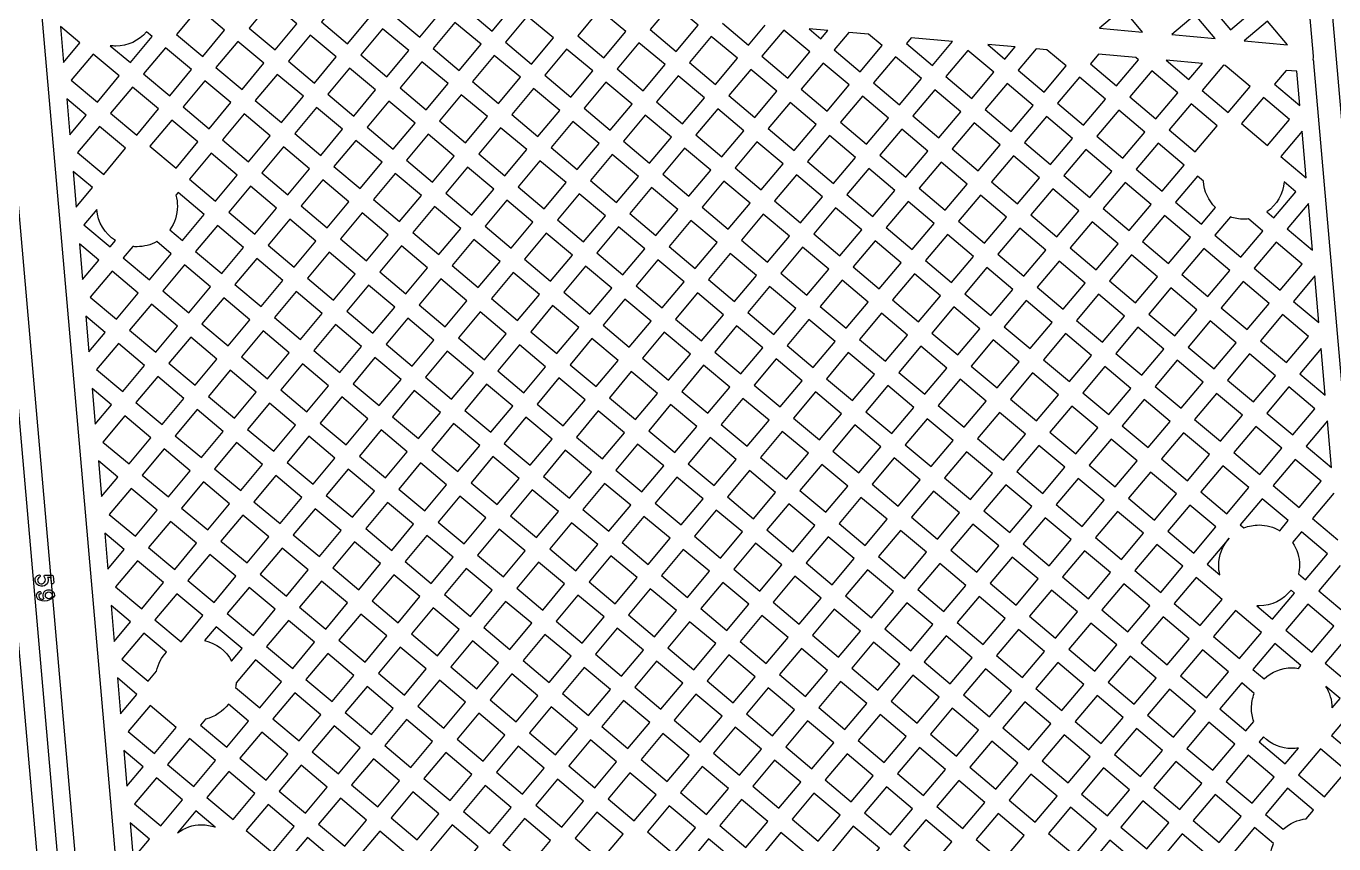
# Model space of a CAD drawing. Extents: x 592 to 965, y 89 to 353.
# Drawn here: x 665.55 to 671.3, y 144.53 to 148.13 of the extents above; entities that cross this region are included whole.
import ezdxf

# ---------------------------------------------------------------- set-up
doc = ezdxf.new("R2010")
doc.units = 0
doc.layers.add('bak_bak_ttr1-bcq8120', color=8, linetype='Continuous')
doc.layers.add('biaozhu1', color=4, linetype='Continuous')

msp = doc.modelspace()

# ---------------------------------------------------------------- linework, layer by layer
at = {"layer": 'bak_bak_ttr1-bcq8120'}
for p, q in [((665.6973, 148.1302), (665.711, 147.9728)), ((669.0744, 148.1126), (668.9934, 148.1197)), ((670.2702, 148.1226), (670.4607, 148.1059)), ((669.8992, 148.0405), (669.7786, 148.051)), ((670.5887, 148.0947), (670.7794, 148.078)), ((670.9071, 148.0668), (671.0976, 148.0501)), ((670.7239, 147.9683), (670.5636, 147.9823)), ((671.0415, 147.8765), (671.1531, 147.7828)), ((665.7251, 147.8118), (665.7389, 147.6543)), ((671.163, 147.6698), (671.0693, 147.5581)), ((671.181, 147.4644), (671.163, 147.6698)), ((671.0693, 147.5581), (671.181, 147.4644)), ((665.753, 147.4931), (665.7667, 147.3359)), ((665.8568, 147.3247), (665.8006, 147.2577)), ((671.1909, 147.3513), (671.0972, 147.2397)), ((671.2088, 147.146), (671.1909, 147.3513)), ((671.0972, 147.2397), (671.2088, 147.146)), ((665.7808, 147.1749), (665.7946, 147.0173)), ((671.2187, 147.0329), (671.125, 146.9212)), ((671.2367, 146.8275), (671.2187, 147.0329)), ((671.125, 146.9212), (671.2367, 146.8275)), ((665.8087, 146.8562), (665.8224, 146.6987)), ((671.2466, 146.7144), (671.1529, 146.6027)), ((671.2646, 146.509), (671.2466, 146.7144)), ((671.1529, 146.6027), (671.2646, 146.509)), ((665.8365, 146.5378), (665.8503, 146.3804)), ((671.2745, 146.396), (671.1807, 146.2842)), ((671.2924, 146.1905), (671.2745, 146.396)), ((671.1807, 146.2842), (671.2924, 146.1905)), ((665.8644, 146.2192), (665.8781, 146.0618)), ((671.3023, 146.0773), (671.2087, 145.9656)), ((671.2087, 145.9656), (671.3203, 145.872)), ((665.8922, 145.9008), (665.906, 145.7433)), ((670.7448, 145.7647), (670.8004, 145.718)), ((671.3302, 145.7588), (671.2365, 145.6471)), ((671.2365, 145.6471), (671.3482, 145.5534)), ((665.92, 145.5824), (665.9338, 145.4248)), ((671.3581, 145.4403), (671.2644, 145.3287)), ((671.2644, 145.3287), (671.376, 145.235)), ((665.9479, 145.2639), (665.9617, 145.1063)), ((671.3859, 145.1218), (671.2922, 145.0102)), ((671.2922, 145.0102), (671.4039, 144.9164)), ((665.9757, 144.9455), (665.9895, 144.7879)), ((666.0036, 144.6269), (666.0174, 144.4694))]:
    msp.add_line(p, q, dxfattribs=at)
for points in [[(665.8218, 187.6646, 0.034712), (665.9278, 182.3726), (666.0231, 181.7767, 0.047739), (666.8894, 179.2251, 0.022105), (667.1702, 178.6688), (667.2772, 178.4781, -0.077637), (669.404, 172.7601), (669.4471, 172.5491, -0.076833), (669.6846, 168.9622), (669.0222, 161.3909, -0.100018), (666.8937, 154.1699), (666.5191, 153.4607, 0.100044), (665.4336, 149.7784, 0.016847), (665.3841, 148.8547, 0.034667), (665.3919, 148.6961, -0.024933), (665.3922, 148.6924), (666.9182, 131.2461, 0.199042)], [(668.8492, 161.3609, -0.099797), (666.7513, 154.234), (666.3434, 153.4601, 0.099806), (665.2643, 149.7914), (665.2386, 149.4734, 0.004174), (665.2274, 149.2616, -0.011025), (665.2273, 149.2602, 0.006623), (665.2166, 148.9234, -0.010285), (665.2166, 148.9221, 0.026067), (665.2247, 148.689, -0.017374), (665.225, 148.6866), (666.7553, 131.1892, 0.199826)], [(673.0725, 131.7465), (672.5356, 137.9036, 0.201172), (672.4721, 138.0245), (672.2908, 138.1771, -0.198282), (672.1479, 138.4548), (671.2479, 148.7434, -0.026045), (671.245, 148.8237, -0.046093), (671.3116, 149.4305, -0.014974), (671.4064, 149.9922, -0.025668), (671.5862, 150.7008, -0.04599), (672.0899, 151.9217), (672.1785, 152.0902, 0.00892), (672.5789, 152.893), (672.6143, 152.968, 0.01347), (673.1605, 154.2078), (673.5054, 155.165), (673.7845, 156.0205, 0.01851), (674.2207, 157.5478)], [(670.5956, 129.9308), (670.6078, 130.0711), (670.5793, 130.1325, 0.043847), (670.5336, 130.1781), (669.7361, 130.847, 0.198775), (668.8563, 131.1245), (667.1843, 130.9788, -0.20211), (666.989, 131.0414), (666.9119, 131.1061, -0.198938), (666.8422, 131.2394), (665.3159, 148.6895, -0.034151), (665.3078, 148.8562)], [(671.1467, 148.7329), (671.2108, 147.9996, -0.090408), (671.2095, 147.9861, -0.106484), (671.2132, 147.9705), (672.0466, 138.4444, 0.198453), (672.2266, 138.0979), (672.4018, 137.9505, -0.239024), (672.4202, 137.921), (672.4298, 137.8276, -0.188471), (672.4421, 137.8028), (672.9221, 132.2993, -0.143083), (672.9179, 132.2784, -0.259187), (672.9247, 132.2681), (672.9711, 131.7356, -0.197086)], [(667.0521, 131.7643), (666.988, 132.4978, -0.110886), (666.9812, 132.5754), (665.602, 148.3434, -0.242617), (665.6461, 148.4511)], [(665.8006, 147.2577), (665.9154, 147.1614), (665.9387, 147.1892, -0.234946), (665.8568, 147.3247)], [(670.8004, 145.718, -0.058823), (670.7955, 145.7594, -0.186448), (670.8417, 145.8789), (670.8411, 145.8794), (670.7448, 145.7647)], [(671.1469, 144.9555, -0.041434), (671.1177, 144.9531, -0.197797), (670.9925, 145.0047), (670.9739, 144.9825)], [(666.2117, 144.5825, -0.162138), (666.3183, 144.618, -0.086761), (666.3786, 144.6074)]]:
    msp.add_lwpolyline(points, format="xyb", dxfattribs=at)
for points in [[(670.7508, 148.2307), (670.847, 148.1159), (670.9617, 148.2121), (670.8654, 148.3269)], [(666.5272, 148.1236), (666.6419, 148.0273), (666.7381, 148.1418), (666.6233, 148.2381)], [(666.8454, 148.1512), (666.9603, 148.0548), (667.0568, 148.1699), (666.9419, 148.2663)], [(667.1641, 148.1793), (667.2789, 148.083), (667.375, 148.1976), (667.2903, 148.2687), (667.2427, 148.2729)], [(667.4824, 148.207), (667.5973, 148.1106), (667.6936, 148.2254), (667.683, 148.2344), (667.5175, 148.2488)], [(666.2085, 148.0955), (666.3233, 147.9991), (666.4198, 148.1142), (666.305, 148.2105)], [(667.6557, 148.0616), (667.7704, 147.9654), (667.8667, 148.0802), (667.752, 148.1764)], [(667.9741, 148.0896), (668.0889, 147.9932), (668.1852, 148.1079), (668.0755, 148.2), (668.0673, 148.2007)], [(668.2926, 148.1173), (668.4073, 148.0211), (668.5037, 148.136), (668.4684, 148.1656), (668.3424, 148.1767)], [(667.0187, 148.0059), (667.1334, 147.9096), (667.2299, 148.0246), (667.1152, 148.1209)], [(667.3372, 148.034), (667.4521, 147.9376), (667.5483, 148.0522), (667.4334, 148.1486)], [(668.7843, 148), (668.8991, 147.9037), (668.9954, 148.0185), (668.8807, 148.1148)], [(666.3817, 147.9502), (666.4964, 147.8539), (666.593, 147.9689), (666.4782, 148.0652)], [(666.7003, 147.9783), (666.8152, 147.8819), (666.9113, 147.9965), (666.7964, 148.0929)], [(668.1473, 147.9442), (668.262, 147.8479), (668.3583, 147.9627), (668.2436, 148.0589)], [(668.4657, 147.9721), (668.5806, 147.8757), (668.677, 147.9906), (668.5621, 148.087)], [(669.1028, 148.0279), (669.2176, 147.9315), (669.3139, 148.0463), (669.2535, 148.097), (669.167, 148.1045)], [(665.7449, 147.8946), (665.8597, 147.7983), (665.956, 147.9131), (665.8412, 148.0094)], [(666.0633, 147.9225), (666.1781, 147.8261), (666.2743, 147.9408), (666.1595, 148.0371)], [(667.5105, 147.8886), (667.6252, 147.7924), (667.7214, 147.907), (667.6067, 148.0033)], [(667.8288, 147.9164), (667.9436, 147.82), (668.04, 147.9348), (667.9251, 148.0312)], [(669.276, 147.8825), (669.3907, 147.7863), (669.487, 147.901), (669.3723, 147.9973)], [(669.5944, 147.9104), (669.7093, 147.814), (669.8056, 147.9289), (669.6907, 148.0253)], [(669.913, 147.9383), (670.0277, 147.842), (670.124, 147.9568), (670.0389, 148.0282), (669.9919, 148.0324)], [(670.2314, 147.9662), (670.3462, 147.8698), (670.4425, 147.9845), (670.4313, 147.9939), (670.2667, 148.0083)], [(666.8736, 147.8329), (666.9883, 147.7367), (667.0844, 147.8512), (666.9697, 147.9475)], [(667.1918, 147.8606), (667.3066, 147.7642), (667.4031, 147.8792), (667.2883, 147.9756)], [(668.6389, 147.8267), (668.7537, 147.7304), (668.8501, 147.8453), (668.7354, 147.9416)], [(668.9574, 147.8547), (669.0723, 147.7583), (669.1686, 147.8732), (669.0538, 147.9695)], [(670.723, 147.8487), (670.8378, 147.7523), (670.9341, 147.8671), (670.8239, 147.9596), (670.8166, 147.9602)], [(666.2365, 147.7772), (666.3513, 147.6809), (666.4475, 147.7955), (666.3327, 147.8918)], [(666.5548, 147.8049), (666.6697, 147.7085), (666.7662, 147.8235), (666.6513, 147.9199)], [(668.002, 147.771), (668.1167, 147.6747), (668.2131, 147.7895), (668.0983, 147.8858)], [(668.3204, 147.7989), (668.4353, 147.7026), (668.5316, 147.8173), (668.4167, 147.9137)], [(669.7676, 147.7651), (669.8824, 147.6688), (669.9787, 147.7836), (669.864, 147.8799)], [(670.086, 147.793), (670.2009, 147.6966), (670.2973, 147.8114), (670.1824, 147.9078)], [(670.4046, 147.8208), (670.5193, 147.7246), (670.6156, 147.8393), (670.5009, 147.9355)], [(665.918, 147.7493), (666.0328, 147.653), (666.1292, 147.7678), (666.0143, 147.8641)], [(667.365, 147.7152), (667.4798, 147.619), (667.5763, 147.734), (667.4615, 147.8303)], [(667.6836, 147.7434), (667.7985, 147.647), (667.8946, 147.7616), (667.7798, 147.858)], [(669.1307, 147.7094), (669.2454, 147.6131), (669.3417, 147.7279), (669.227, 147.8242)], [(669.4491, 147.7373), (669.564, 147.6409), (669.6603, 147.7557), (669.5454, 147.8521)], [(666.7281, 147.6595), (666.8428, 147.5633), (666.9393, 147.6783), (666.8246, 147.7745)], [(667.0466, 147.6877), (667.1615, 147.5913), (667.2577, 147.7059), (667.1428, 147.8022)], [(668.4937, 147.6536), (668.6084, 147.5573), (668.7047, 147.6721), (668.59, 147.7683)], [(668.812, 147.6815), (668.9269, 147.5851), (669.0233, 147.7), (668.9085, 147.7964)], [(670.5777, 147.6756), (670.6925, 147.5792), (670.7888, 147.6939), (670.674, 147.7903)], [(670.8962, 147.7033), (671.0109, 147.6071), (671.1072, 147.7219), (670.9925, 147.8181)], [(666.0912, 147.604), (666.206, 147.5077), (666.3023, 147.6225), (666.1875, 147.7188)], [(666.4097, 147.6319), (666.5245, 147.5355), (666.6207, 147.6501), (666.5058, 147.7465)], [(667.8568, 147.598), (667.9716, 147.5017), (668.0678, 147.6164), (667.953, 147.7126)], [(668.1751, 147.6258), (668.29, 147.5294), (668.3863, 147.6442), (668.2714, 147.7406)], [(669.6223, 147.5919), (669.7371, 147.4956), (669.8334, 147.6104), (669.7186, 147.7067)], [(669.9407, 147.6198), (670.0556, 147.5234), (670.1519, 147.6383), (670.0371, 147.7346)], [(670.2593, 147.6476), (670.374, 147.5514), (670.4704, 147.6662), (670.3556, 147.7625)], [(665.7727, 147.5761), (665.8875, 147.4798), (665.9839, 147.5946), (665.8691, 147.6909)], [(667.2199, 147.5423), (667.3346, 147.446), (667.4308, 147.5606), (667.316, 147.6569)], [(667.5381, 147.57), (667.653, 147.4736), (667.7495, 147.5886), (667.6346, 147.685)], [(668.9853, 147.5361), (669.1, 147.4398), (669.1964, 147.5547), (669.0817, 147.651)], [(669.3038, 147.5641), (669.4186, 147.4677), (669.515, 147.5825), (669.4001, 147.6789)], [(666.5829, 147.4865), (666.6976, 147.3903), (666.7938, 147.5049), (666.6791, 147.6011)], [(666.9011, 147.5143), (667.016, 147.4179), (667.1125, 147.5329), (666.9977, 147.6293)], [(668.3483, 147.4804), (668.4631, 147.3841), (668.5594, 147.4989), (668.4447, 147.5952)], [(668.6668, 147.5083), (668.7816, 147.4119), (668.8779, 147.5267), (668.7631, 147.6231)], [(670.4324, 147.5024), (670.5472, 147.406), (670.6435, 147.5209), (670.5287, 147.6172)], [(666.2644, 147.4587), (666.3792, 147.3623), (666.4755, 147.4771), (666.3607, 147.5735)], [(667.7113, 147.4246), (667.8261, 147.3284), (667.9226, 147.4434), (667.8079, 147.5396)], [(668.0299, 147.4528), (668.1448, 147.3564), (668.241, 147.471), (668.1261, 147.5674)], [(669.477, 147.4187), (669.5917, 147.3225), (669.6881, 147.4373), (669.5733, 147.5336)], [(669.7954, 147.4467), (669.9103, 147.3503), (670.0066, 147.4651), (669.8917, 147.5615)], [(670.114, 147.4745), (670.2287, 147.3782), (670.325, 147.493), (670.2103, 147.5893)], [(667.0744, 147.3689), (667.1892, 147.2726), (667.2857, 147.3876), (667.1709, 147.4839)], [(667.393, 147.397), (667.5079, 147.3007), (667.604, 147.4152), (667.4891, 147.5116)], [(668.84, 147.363), (668.9547, 147.2667), (669.051, 147.3814), (668.9363, 147.4777)], [(669.1584, 147.3908), (669.2732, 147.2945), (669.3697, 147.4094), (669.2548, 147.5057)], [(666.4376, 147.3134), (666.5523, 147.2171), (666.6486, 147.3319), (666.5339, 147.4281)], [(666.756, 147.3413), (666.8709, 147.2449), (666.967, 147.3595), (666.8522, 147.4559)], [(668.2032, 147.3074), (668.3179, 147.2111), (668.4141, 147.3257), (668.2994, 147.422)], [(668.5214, 147.3351), (668.6363, 147.2388), (668.7327, 147.3536), (668.6178, 147.45)], [(670.2871, 147.3292), (670.4019, 147.2329), (670.4982, 147.3477), (670.3834, 147.444)], [(667.5662, 147.2517), (667.681, 147.1554), (667.7771, 147.27), (667.6624, 147.3663)], [(667.8845, 147.2794), (667.9993, 147.183), (668.0958, 147.298), (667.981, 147.3944)], [(669.3316, 147.2455), (669.4464, 147.1492), (669.5428, 147.2641), (669.428, 147.3604)], [(669.6501, 147.2735), (669.765, 147.1771), (669.8613, 147.2919), (669.7464, 147.3883)], [(669.9687, 147.3013), (670.0834, 147.205), (670.1797, 147.3198), (670.065, 147.4161)], [(666.9292, 147.1959), (667.044, 147.0996), (667.1402, 147.2142), (667.0254, 147.3105)], [(667.2475, 147.2236), (667.3624, 147.1273), (667.4589, 147.2423), (667.344, 147.3387)], [(668.6947, 147.1898), (668.8094, 147.0935), (668.9058, 147.2083), (668.791, 147.3046)], [(669.0131, 147.2177), (669.128, 147.1213), (669.2243, 147.2361), (669.1094, 147.3325)], [(666.2922, 147.1401), (666.4069, 147.0439), (666.5033, 147.1587), (666.3886, 147.255)], [(666.6107, 147.1681), (666.7256, 147.0717), (666.8219, 147.1865), (666.707, 147.2829)], [(668.0577, 147.134), (668.1724, 147.0377), (668.2689, 147.1527), (668.1542, 147.249)], [(668.3763, 147.1621), (668.4911, 147.0658), (668.5873, 147.1804), (668.4725, 147.2768)], [(670.1418, 147.156), (670.2566, 147.0597), (670.3529, 147.1745), (670.2381, 147.2708)], [(670.4603, 147.1839), (670.575, 147.0876), (670.6714, 147.2024), (670.5566, 147.2987)], [(667.4207, 147.0783), (667.5355, 146.982), (667.632, 147.097), (667.5172, 147.1933)], [(667.7394, 147.1064), (667.8542, 147.0101), (667.9503, 147.1246), (667.8355, 147.221)], [(669.5047, 147.1002), (669.6196, 147.0038), (669.716, 147.1187), (669.6011, 147.2151)], [(669.8234, 147.1281), (669.9381, 147.0318), (670.0344, 147.1466), (669.9197, 147.2429)], [(666.7839, 147.0227), (666.8987, 146.9264), (666.995, 147.0412), (666.8803, 147.1375)], [(667.1024, 147.0506), (667.2172, 146.9543), (667.3134, 147.0689), (667.1985, 147.1653)], [(668.5495, 147.0168), (668.6643, 146.9205), (668.7604, 147.0351), (668.6457, 147.1314)], [(668.8678, 147.0445), (668.9826, 146.9481), (669.079, 147.063), (668.9641, 147.1593)], [(669.1863, 147.0724), (669.3011, 146.9761), (669.3974, 147.0908), (669.2826, 147.1871)], [(670.6334, 147.0386), (670.7482, 146.9423), (670.8445, 147.0571), (670.7297, 147.1534)], [(670.9519, 147.0665), (671.0667, 146.9702), (671.163, 147.085), (671.0482, 147.1813)], [(666.147, 146.967), (666.2617, 146.8708), (666.358, 146.9855), (666.2433, 147.0817)], [(666.4653, 146.9949), (666.5802, 146.8985), (666.6766, 147.0134), (666.5617, 147.1097)], [(667.9126, 146.9611), (668.0273, 146.8648), (668.1235, 146.9794), (668.0087, 147.0756)], [(668.2308, 146.9888), (668.3457, 146.8924), (668.4422, 147.0074), (668.3273, 147.1038)], [(669.9965, 146.9829), (670.1113, 146.8865), (670.2076, 147.0013), (670.0928, 147.0977)], [(670.315, 147.0107), (670.4297, 146.9144), (670.526, 147.0292), (670.4113, 147.1255)], [(665.8284, 146.9391), (665.9433, 146.8427), (666.0397, 146.9576), (665.9248, 147.054)], [(667.2756, 146.9053), (667.3903, 146.809), (667.4865, 146.9236), (667.3718, 147.0199)], [(667.5939, 146.933), (667.7087, 146.8367), (667.8052, 146.9517), (667.6904, 147.048)], [(669.3595, 146.9271), (669.4743, 146.8307), (669.5706, 146.9455), (669.4557, 147.0419)], [(669.678, 146.9549), (669.7927, 146.8586), (669.8891, 146.9735), (669.7744, 147.0697)], [(666.6386, 146.8495), (666.7533, 146.7532), (666.8497, 146.8681), (666.735, 146.9644)], [(666.9571, 146.8775), (667.0719, 146.7811), (667.1682, 146.8959), (667.0534, 146.9922)], [(668.404, 146.8434), (668.5188, 146.7471), (668.6153, 146.8621), (668.5005, 146.9584)], [(668.7226, 146.8715), (668.8375, 146.7751), (668.9337, 146.8898), (668.8188, 146.9861)], [(669.041, 146.8992), (669.1558, 146.8029), (669.2521, 146.9177), (669.1374, 147.014)], [(670.4881, 146.8654), (670.6029, 146.7691), (670.6992, 146.8839), (670.5844, 146.9803)], [(670.8066, 146.8933), (670.9214, 146.797), (671.0177, 146.9118), (670.9029, 147.0081)], [(666.0016, 146.7937), (666.1163, 146.6975), (666.2127, 146.8124), (666.098, 146.9087)], [(666.3201, 146.8218), (666.435, 146.7254), (666.5312, 146.8401), (666.4163, 146.9365)], [(667.7671, 146.7877), (667.8818, 146.6914), (667.9783, 146.8064), (667.8636, 146.9027)], [(668.0857, 146.8158), (668.2005, 146.7194), (668.2967, 146.834), (668.1818, 146.9304)], [(669.8511, 146.8096), (669.9659, 146.7133), (670.0623, 146.8281), (669.9475, 146.9245)], [(670.1697, 146.8375), (670.2844, 146.7412), (670.3807, 146.8561), (670.266, 146.9523)], [(667.1303, 146.7321), (667.245, 146.6358), (667.3413, 146.7506), (667.2266, 146.8469)], [(667.4487, 146.76), (667.5635, 146.6637), (667.6597, 146.7783), (667.5449, 146.8746)], [(669.2141, 146.7539), (669.329, 146.6575), (669.4254, 146.7723), (669.3105, 146.8687)], [(669.5327, 146.7817), (669.6474, 146.6855), (669.7437, 146.8002), (669.629, 146.8965)], [(670.9797, 146.748), (671.0945, 146.6517), (671.1909, 146.7665), (671.0761, 146.8628)], [(666.4933, 146.6764), (666.6081, 146.5801), (666.7044, 146.6948), (666.5896, 146.7911)], [(666.8117, 146.7042), (666.9265, 146.6079), (667.0229, 146.7227), (666.9081, 146.8191)], [(668.2589, 146.6705), (668.3736, 146.5742), (668.4698, 146.6888), (668.355, 146.785)], [(668.5771, 146.6982), (668.692, 146.6018), (668.7885, 146.7168), (668.6736, 146.8132)], [(668.8958, 146.7262), (669.0106, 146.6299), (669.1068, 146.7445), (668.992, 146.8408)], [(670.3428, 146.6923), (670.4576, 146.5959), (670.5539, 146.7107), (670.4391, 146.8071)], [(670.6613, 146.7201), (670.776, 146.6238), (670.8724, 146.7386), (670.7576, 146.8349)], [(665.8563, 146.6206), (665.971, 146.5243), (666.0673, 146.6391), (665.9527, 146.7354)], [(666.1747, 146.6485), (666.2896, 146.5521), (666.386, 146.667), (666.2711, 146.7634)], [(667.6219, 146.6147), (667.7367, 146.5184), (667.8328, 146.633), (667.7181, 146.7293)], [(667.9402, 146.6424), (668.055, 146.5461), (668.1516, 146.6611), (668.0367, 146.7574)], [(669.7058, 146.6365), (669.8206, 146.5401), (669.9169, 146.6549), (669.8021, 146.7512)], [(670.0243, 146.6643), (670.139, 146.568), (670.2354, 146.6829), (670.1207, 146.7792)], [(666.9849, 146.5589), (667.0997, 146.4626), (667.1961, 146.5775), (667.0813, 146.6738)], [(667.3034, 146.5869), (667.4182, 146.4905), (667.5146, 146.6053), (667.3997, 146.7016)], [(669.069, 146.5809), (669.1838, 146.4845), (669.28, 146.5991), (669.1651, 146.6955)], [(669.3874, 146.6085), (669.5021, 146.5122), (669.5985, 146.6271), (669.4837, 146.7234)], [(670.8344, 146.5748), (670.9492, 146.4785), (671.0456, 146.5933), (670.9308, 146.6897)], [(666.348, 146.5031), (666.4627, 146.4068), (666.5591, 146.5217), (666.4444, 146.618)], [(666.6665, 146.5311), (666.7813, 146.4348), (666.8775, 146.5495), (666.7627, 146.6458)], [(668.1134, 146.4971), (668.2282, 146.4008), (668.3247, 146.5158), (668.2099, 146.6121)], [(668.432, 146.5252), (668.5469, 146.4288), (668.643, 146.5434), (668.5282, 146.6398)], [(668.7504, 146.5528), (668.8651, 146.4565), (668.9616, 146.5715), (668.8469, 146.6678)], [(670.1974, 146.519), (670.3122, 146.4227), (670.4086, 146.5376), (670.2938, 146.6339)], [(670.5159, 146.5469), (670.6307, 146.4506), (670.7271, 146.5654), (670.6123, 146.6617)], [(666.0294, 146.4754), (666.1443, 146.379), (666.2406, 146.4938), (666.1257, 146.5901)], [(667.4766, 146.4415), (667.5914, 146.3452), (667.6877, 146.46), (667.5729, 146.5563)], [(667.795, 146.4694), (667.9099, 146.3731), (668.0061, 146.4877), (667.8912, 146.584)], [(669.5605, 146.4633), (669.6753, 146.3669), (669.7717, 146.4818), (669.6568, 146.5781)], [(669.879, 146.4912), (669.9938, 146.3949), (670.09, 146.5096), (669.9753, 146.6059)], [(666.8397, 146.3858), (666.9544, 146.2895), (667.0507, 146.4042), (666.9359, 146.5005)], [(667.158, 146.4136), (667.2729, 146.3173), (667.3693, 146.4321), (667.2544, 146.5285)], [(668.9235, 146.4075), (669.0384, 146.3112), (669.1349, 146.4261), (669.02, 146.5225)], [(669.2422, 146.4355), (669.3569, 146.3393), (669.4531, 146.4539), (669.3384, 146.5502)], [(670.6891, 146.4016), (670.8039, 146.3053), (670.9002, 146.4201), (670.7854, 146.5164)], [(671.0076, 146.4295), (671.1223, 146.3332), (671.2187, 146.4481), (671.1039, 146.5444)], [(666.2027, 146.33), (666.3174, 146.2337), (666.4138, 146.3485), (666.299, 146.4448)], [(666.5211, 146.3578), (666.6359, 146.2615), (666.7323, 146.3764), (666.6175, 146.4728)], [(668.2865, 146.3518), (668.4014, 146.2554), (668.4979, 146.3705), (668.383, 146.4668)], [(668.6052, 146.3799), (668.72, 146.2836), (668.8161, 146.3981), (668.7014, 146.4944)], [(670.0521, 146.3459), (670.1669, 146.2496), (670.2632, 146.3643), (670.1484, 146.4606)], [(670.3706, 146.3737), (670.4854, 146.2774), (670.5818, 146.3923), (670.467, 146.4886)], [(665.8841, 146.3022), (665.999, 146.2058), (666.0953, 146.3206), (665.9804, 146.417)], [(667.3312, 146.2683), (667.446, 146.172), (667.5424, 146.2869), (667.4276, 146.3832)], [(667.6497, 146.2962), (667.7646, 146.1999), (667.8609, 146.3147), (667.7461, 146.411)], [(667.9682, 146.3241), (668.083, 146.2278), (668.1792, 146.3424), (668.0644, 146.4387)], [(669.4153, 146.2903), (669.5301, 146.1939), (669.6263, 146.3086), (669.5115, 146.4049)], [(669.7337, 146.3179), (669.8484, 146.2217), (669.9448, 146.3365), (669.83, 146.4328)], [(666.6943, 146.2125), (666.8091, 146.1162), (666.9055, 146.2311), (666.7907, 146.3274)], [(667.0128, 146.2405), (667.1276, 146.1442), (667.2239, 146.2589), (667.1091, 146.3552)], [(668.7784, 146.2346), (668.8932, 146.1382), (668.9894, 146.2528), (668.8745, 146.3492)], [(669.0967, 146.2622), (669.2115, 146.1659), (669.308, 146.2809), (669.1932, 146.3772)], [(670.5437, 146.2284), (670.6585, 146.1321), (670.7549, 146.247), (670.6401, 146.3433)], [(670.8623, 146.2563), (670.977, 146.16), (671.0733, 146.2748), (670.9586, 146.3711)], [(666.0573, 146.1568), (666.1721, 146.0605), (666.2685, 146.1753), (666.1537, 146.2716)], [(666.3758, 146.1847), (666.4906, 146.0884), (666.5869, 146.2032), (666.4721, 146.2995)], [(668.1414, 146.1788), (668.2562, 146.0824), (668.3524, 146.1971), (668.2375, 146.2934)], [(668.4597, 146.2065), (668.5745, 146.1102), (668.671, 146.2252), (668.5563, 146.3215)], [(669.9068, 146.1727), (670.0216, 146.0763), (670.118, 146.1912), (670.0031, 146.2875)], [(670.2253, 146.2006), (670.3401, 146.1043), (670.4364, 146.219), (670.3216, 146.3153)], [(667.186, 146.0952), (667.3008, 145.9989), (667.397, 146.1136), (667.2823, 146.2099)], [(667.5044, 146.123), (667.6192, 146.0267), (667.7156, 146.1415), (667.6008, 146.2379)], [(667.8229, 146.1509), (667.9377, 146.0546), (668.034, 146.1694), (667.9193, 146.2657)], [(669.2699, 146.1169), (669.3847, 146.0206), (669.4812, 146.1356), (669.3663, 146.2319)], [(669.5885, 146.145), (669.7033, 146.0487), (669.7994, 146.1633), (669.6847, 146.2596)], [(671.0354, 146.1111), (671.1503, 146.0146), (671.2466, 146.1294), (671.1317, 146.2259)], [(666.549, 146.0394), (666.6638, 145.9431), (666.7601, 146.0579), (666.6453, 146.1542)], [(666.8674, 146.0673), (666.9822, 145.9709), (667.0787, 146.0858), (666.9638, 146.1822)], [(668.6329, 146.0612), (668.7477, 145.9648), (668.8443, 146.0798), (668.7294, 146.1762)], [(668.9516, 146.0892), (669.0663, 145.9929), (669.1625, 146.1075), (669.0478, 146.2038)], [(670.3985, 146.0553), (670.5133, 145.959), (670.6095, 146.0737), (670.4948, 146.17)], [(670.7169, 146.0831), (670.8317, 145.9868), (670.928, 146.1017), (670.8133, 146.198)], [(665.912, 145.9836), (666.0268, 145.8873), (666.1231, 146.0021), (666.0084, 146.0984)], [(666.2305, 146.0115), (666.3453, 145.9152), (666.4416, 146.03), (666.3268, 146.1263)], [(667.9961, 146.0056), (668.1109, 145.9093), (668.2072, 146.0241), (668.0924, 146.1204)], [(668.3146, 146.0335), (668.4293, 145.9372), (668.5255, 146.0518), (668.4108, 146.1481)], [(669.7616, 145.9997), (669.8764, 145.9034), (669.9726, 146.018), (669.8578, 146.1143)], [(670.08, 146.0274), (670.1948, 145.931), (670.2911, 146.0459), (670.1763, 146.1422)], [(667.0406, 145.9219), (667.1554, 145.8256), (667.2518, 145.9405), (667.137, 146.0368)], [(667.3591, 145.9499), (667.474, 145.8536), (667.5702, 145.9683), (667.4554, 146.0646)], [(667.6776, 145.9777), (667.7923, 145.8814), (667.8887, 145.9962), (667.774, 146.0925)], [(669.1247, 145.9439), (669.2395, 145.8476), (669.3357, 145.9622), (669.2209, 146.0585)], [(669.443, 145.9716), (669.5578, 145.8753), (669.6543, 145.9903), (669.5395, 146.0866)], [(666.4037, 145.8662), (666.5184, 145.7699), (666.6148, 145.8847), (666.5, 145.981)], [(666.7221, 145.8941), (666.8369, 145.7978), (666.9333, 145.9125), (666.8185, 146.0089)], [(668.4877, 145.8882), (668.6026, 145.7918), (668.6988, 145.9064), (668.5839, 146.0028)], [(668.8061, 145.9158), (668.9209, 145.8195), (669.0174, 145.9346), (668.9026, 146.0308)], [(670.2531, 145.8821), (670.3679, 145.7857), (670.4643, 145.9006), (670.3495, 145.9969)], [(670.5716, 145.91), (670.6864, 145.8137), (670.7827, 145.9284), (670.6679, 146.0247)], [(666.0852, 145.8383), (666.2, 145.742), (666.2963, 145.8568), (666.1815, 145.9531)], [(667.8507, 145.8324), (667.9655, 145.7361), (668.0619, 145.8509), (667.9471, 145.9473)], [(668.1693, 145.8603), (668.284, 145.764), (668.3804, 145.8788), (668.2656, 145.9751)], [(669.6162, 145.8263), (669.731, 145.73), (669.8275, 145.845), (669.7127, 145.9413)], [(669.9348, 145.8544), (670.0496, 145.758), (670.1458, 145.8727), (670.031, 145.969)], [(666.8953, 145.7488), (667.0101, 145.6525), (667.1064, 145.7673), (666.9916, 145.8636)], [(667.2138, 145.7766), (667.3286, 145.6803), (667.425, 145.7952), (667.3102, 145.8915)], [(667.5323, 145.8046), (667.6471, 145.7083), (667.7433, 145.823), (667.6286, 145.9193)], [(668.9792, 145.7706), (669.094, 145.6742), (669.1906, 145.7892), (669.0757, 145.8856)], [(669.2979, 145.7986), (669.4127, 145.7023), (669.5088, 145.8169), (669.3941, 145.9132)], [(666.2584, 145.693), (666.3732, 145.5967), (666.4695, 145.7115), (666.3547, 145.8078)], [(666.5768, 145.7209), (666.6916, 145.6246), (666.788, 145.7394), (666.6732, 145.8357)], [(668.3424, 145.715), (668.4573, 145.6186), (668.5536, 145.7334), (668.4387, 145.8298)], [(668.661, 145.7428), (668.7757, 145.6465), (668.8719, 145.7612), (668.7571, 145.8574)], [(670.108, 145.7091), (670.2228, 145.6128), (670.3189, 145.7274), (670.2042, 145.8237)], [(670.4263, 145.7368), (670.5411, 145.6404), (670.6374, 145.7553), (670.5226, 145.8516)], [(665.94, 145.6652), (666.0547, 145.5689), (666.151, 145.6837), (666.0362, 145.78)], [(667.7055, 145.6593), (667.8203, 145.563), (667.9165, 145.6777), (667.8017, 145.774)], [(668.0239, 145.6871), (668.1387, 145.5908), (668.235, 145.7056), (668.1203, 145.8019)], [(669.471, 145.6534), (669.5858, 145.557), (669.682, 145.6716), (669.5672, 145.768)], [(669.7893, 145.681), (669.9042, 145.5847), (670.0006, 145.6997), (669.8858, 145.796)], [(667.0685, 145.6035), (667.1833, 145.5072), (667.2796, 145.6219), (667.1648, 145.7183)], [(667.3869, 145.6313), (667.5017, 145.535), (667.5981, 145.6499), (667.4833, 145.7462)], [(668.8341, 145.5976), (668.9489, 145.5012), (669.0451, 145.6158), (668.9303, 145.7122)], [(669.1524, 145.6252), (669.2672, 145.529), (669.3637, 145.644), (669.2489, 145.7403)], [(670.5994, 145.5915), (670.7143, 145.4951), (670.8107, 145.6099), (670.6958, 145.7063)], [(666.1131, 145.5199), (666.2279, 145.4236), (666.3242, 145.5383), (666.2094, 145.6347)], [(666.4315, 145.5477), (666.5463, 145.4514), (666.6426, 145.5662), (666.5278, 145.6625)], [(666.75, 145.5756), (666.8648, 145.4793), (666.9611, 145.5941), (666.8463, 145.6904)], [(668.197, 145.5418), (668.3119, 145.4454), (668.4083, 145.5603), (668.2934, 145.6567)], [(668.5156, 145.5697), (668.6304, 145.4734), (668.7267, 145.5882), (668.612, 145.6845)], [(669.9625, 145.5357), (670.0773, 145.4394), (670.1738, 145.5544), (670.059, 145.6507)], [(670.2811, 145.5638), (670.3959, 145.4675), (670.4921, 145.5821), (670.3773, 145.6784)], [(667.5601, 145.4861), (667.6749, 145.3897), (667.7713, 145.5046), (667.6565, 145.6009)], [(667.8787, 145.514), (667.9934, 145.4177), (668.0897, 145.5324), (667.9749, 145.6287)], [(669.3255, 145.48), (669.4404, 145.3836), (669.5369, 145.4987), (669.4221, 145.595)], [(669.6442, 145.508), (669.759, 145.4117), (669.8552, 145.5263), (669.7404, 145.6226)], [(671.0912, 145.474), (671.206, 145.3777), (671.3023, 145.4924), (671.1875, 145.5887)], [(666.9231, 145.4303), (667.0379, 145.334), (667.1343, 145.4488), (667.0195, 145.5451)], [(667.2416, 145.4582), (667.3564, 145.3619), (667.4527, 145.4767), (667.338, 145.573)], [(668.6888, 145.4244), (668.8036, 145.328), (668.8999, 145.4428), (668.7851, 145.5392)], [(669.0073, 145.4522), (669.122, 145.356), (669.2182, 145.4706), (669.1034, 145.5669)], [(670.4543, 145.4185), (670.5692, 145.3221), (670.6654, 145.4367), (670.5505, 145.5331)], [(670.7727, 145.4461), (670.8875, 145.3497), (670.9839, 145.4646), (670.8691, 145.5609)], [(666.6047, 145.4024), (666.7195, 145.3061), (666.8158, 145.4209), (666.701, 145.5172)], [(668.0518, 145.3687), (668.1667, 145.2723), (668.2629, 145.387), (668.1481, 145.4834)], [(668.3703, 145.3964), (668.485, 145.3001), (668.5814, 145.415), (668.4667, 145.5113)], [(669.8174, 145.3627), (669.9322, 145.2664), (670.0283, 145.381), (669.9136, 145.4773)], [(670.1357, 145.3904), (670.2505, 145.2941), (670.3469, 145.4091), (670.2321, 145.5054)], [(667.4148, 145.3129), (667.5296, 145.2165), (667.6259, 145.3313), (667.5111, 145.4277)], [(667.7333, 145.3407), (667.848, 145.2444), (667.9444, 145.3593), (667.8297, 145.4556)], [(669.1804, 145.307), (669.2952, 145.2106), (669.3914, 145.3253), (669.2766, 145.4216)], [(669.4987, 145.3347), (669.6135, 145.2383), (669.71, 145.3533), (669.5952, 145.4497)], [(666.7778, 145.2571), (666.8926, 145.1608), (666.989, 145.2756), (666.8742, 145.3719)], [(667.0963, 145.285), (667.2111, 145.1887), (667.3074, 145.3035), (667.1927, 145.3998)], [(668.5434, 145.2512), (668.6582, 145.1548), (668.7546, 145.2697), (668.6398, 145.366)], [(668.862, 145.2791), (668.9767, 145.1828), (669.073, 145.2976), (668.9583, 145.3939)], [(670.3088, 145.2451), (670.4237, 145.1487), (670.5202, 145.2637), (670.4053, 145.3601)], [(670.6276, 145.2731), (670.7424, 145.1768), (670.8385, 145.2914), (670.7237, 145.3877)], [(667.9064, 145.1954), (668.0213, 145.0991), (668.1177, 145.2139), (668.0028, 145.3103)], [(668.225, 145.2233), (668.3398, 145.127), (668.4361, 145.2418), (668.3213, 145.338)], [(669.6719, 145.1893), (669.7867, 145.093), (669.8832, 145.2081), (669.7684, 145.3043)], [(669.9905, 145.2174), (670.1053, 145.1211), (670.2015, 145.2357), (670.0867, 145.332)], [(667.2695, 145.1397), (667.3843, 145.0434), (667.4806, 145.1582), (667.3658, 145.2545)], [(667.588, 145.1676), (667.7027, 145.0713), (667.7991, 145.1861), (667.6843, 145.2824)], [(669.0351, 145.1338), (669.1499, 145.0375), (669.2462, 145.1523), (669.1314, 145.2486)], [(669.3536, 145.1617), (669.4684, 145.0653), (669.5646, 145.1799), (669.4497, 145.2763)], [(666.6326, 145.084), (666.7474, 144.9877), (666.8437, 145.1024), (666.7289, 145.1988)], [(666.951, 145.1118), (667.0658, 145.0155), (667.1621, 145.1303), (667.0473, 145.2266)], [(668.3982, 145.0781), (668.513, 144.9817), (668.6092, 145.0964), (668.4944, 145.1928)], [(668.7166, 145.1058), (668.8313, 145.0096), (668.9277, 145.1244), (668.813, 145.2207)], [(670.1637, 145.0721), (670.2786, 144.9757), (670.3747, 145.0903), (670.2599, 145.1867)], [(670.4821, 145.0997), (670.5969, 145.0034), (670.6934, 145.1184), (670.5786, 145.2147)], [(665.9957, 145.0283), (666.1104, 144.932), (666.2067, 145.0467), (666.0919, 145.143)], [(667.7611, 145.0223), (667.876, 144.9259), (667.9723, 145.0407), (667.8574, 145.1371)], [(668.0797, 145.0501), (668.1944, 144.9538), (668.2908, 145.0687), (668.1761, 145.165)], [(669.5268, 145.0163), (669.6415, 144.92), (669.7377, 145.0347), (669.6229, 145.131)], [(669.845, 145.0441), (669.9598, 144.9477), (670.0563, 145.0628), (669.9416, 145.1591)], [(667.1242, 144.9665), (667.239, 144.8702), (667.3353, 144.985), (667.2205, 145.0813)], [(667.4426, 144.9944), (667.5574, 144.8981), (667.6538, 145.0129), (667.539, 145.1092)], [(668.8897, 144.9606), (669.0045, 144.8642), (669.1009, 144.9791), (668.9861, 145.0754)], [(669.2083, 144.9885), (669.3231, 144.8921), (669.4194, 145.0069), (669.3046, 145.1033)], [(670.6553, 144.9544), (670.77, 144.8581), (670.8665, 144.9731), (670.7518, 145.0694)], [(666.4872, 144.9108), (666.602, 144.8145), (666.6984, 144.9293), (666.5836, 145.0256)], [(666.8057, 144.9387), (666.9205, 144.8424), (667.0168, 144.9571), (666.902, 145.0535)], [(668.2528, 144.9048), (668.3676, 144.8085), (668.464, 144.9234), (668.3492, 145.0197)], [(668.5714, 144.9327), (668.6861, 144.8365), (668.7824, 144.9512), (668.6676, 145.0475)], [(670.0182, 144.8988), (670.1331, 144.8024), (670.2296, 144.9174), (670.1147, 145.0138)], [(670.337, 144.9268), (670.4518, 144.8304), (670.5479, 144.945), (670.4331, 145.0414)], [(666.1688, 144.883), (666.2836, 144.7866), (666.3799, 144.9014), (666.2651, 144.9977)], [(667.6158, 144.8491), (667.7307, 144.7527), (667.827, 144.8675), (667.7121, 144.9639)], [(667.9344, 144.8769), (668.0491, 144.7806), (668.1454, 144.8954), (668.0307, 144.9917)], [(669.3815, 144.8431), (669.4962, 144.7469), (669.5925, 144.8617), (669.4778, 144.958)], [(669.6999, 144.8711), (669.8147, 144.7747), (669.9109, 144.8894), (669.7961, 144.9857)], [(671.1471, 144.8372), (671.2618, 144.7409), (671.358, 144.8555), (671.2432, 144.9518)], [(666.9789, 144.7934), (667.0937, 144.6971), (667.19, 144.8118), (667.0752, 144.9082)], [(667.2973, 144.8212), (667.4121, 144.7249), (667.5084, 144.8397), (667.3937, 144.936)], [(668.7445, 144.7875), (668.8593, 144.6911), (668.9555, 144.8059), (668.8407, 144.9022)], [(669.0629, 144.8153), (669.1777, 144.7189), (669.2741, 144.8338), (669.1593, 144.9301)], [(670.5101, 144.7814), (670.6249, 144.6851), (670.7211, 144.7997), (670.6063, 144.896)], [(670.8284, 144.8091), (670.9432, 144.7128), (671.0397, 144.8278), (670.9249, 144.9241)], [(666.342, 144.7377), (666.4567, 144.6414), (666.553, 144.7561), (666.4383, 144.8524)], [(666.6604, 144.7655), (666.7752, 144.6692), (666.8715, 144.784), (666.7568, 144.8803)], [(668.1075, 144.7316), (668.2223, 144.6353), (668.3186, 144.7501), (668.2038, 144.8464)], [(668.426, 144.7595), (668.5407, 144.6632), (668.6371, 144.7781), (668.5224, 144.8744)], [(669.8731, 144.7258), (669.9879, 144.6294), (670.0841, 144.744), (669.9692, 144.8404)], [(670.1915, 144.7534), (670.3063, 144.657), (670.4028, 144.7721), (670.288, 144.8684)], [(666.0234, 144.7098), (666.1382, 144.6134), (666.2346, 144.7283), (666.1198, 144.8246)], [(667.4705, 144.6759), (667.5854, 144.5795), (667.6817, 144.6943), (667.5668, 144.7907)], [(667.789, 144.7037), (667.9038, 144.6074), (668.0001, 144.7222), (667.8854, 144.8185)], [(669.2361, 144.6699), (669.3508, 144.5736), (669.4472, 144.6885), (669.3325, 144.7848)], [(669.5546, 144.6979), (669.6694, 144.6015), (669.7657, 144.7164), (669.6509, 144.8127)], [(666.8335, 144.6202), (666.9483, 144.5239), (667.0447, 144.6387), (666.9299, 144.735)], [(667.1521, 144.6481), (667.2669, 144.5518), (667.3631, 144.6665), (667.2484, 144.7629)], [(668.5991, 144.6142), (668.7139, 144.5179), (668.8103, 144.6328), (668.6955, 144.7291)], [(668.9177, 144.6422), (669.0325, 144.5458), (669.1288, 144.6605), (669.0139, 144.7569)], [(670.3647, 144.6081), (670.4794, 144.5118), (670.5759, 144.6268), (670.4612, 144.7231)], [(670.6833, 144.6362), (670.7981, 144.5398), (670.8942, 144.6544), (670.7794, 144.7508)], [(666.5151, 144.5924), (666.6299, 144.4961), (666.7262, 144.6108), (666.6114, 144.7071)], [(667.9622, 144.5585), (668.077, 144.4621), (668.1733, 144.5769), (668.0585, 144.6733)], [(668.2807, 144.5863), (668.3954, 144.49), (668.4917, 144.6048), (668.377, 144.7011)], [(669.7277, 144.5526), (669.8426, 144.4562), (669.939, 144.571), (669.8241, 144.6674)], [(670.0463, 144.5804), (670.1611, 144.484), (670.2573, 144.5987), (670.1425, 144.695)], [(667.3252, 144.5028), (667.4401, 144.4064), (667.5364, 144.5212), (667.4215, 144.6176)], [(667.6437, 144.5306), (667.7585, 144.4343), (667.8548, 144.5491), (667.7401, 144.6454)], [(669.0909, 144.4968), (669.2056, 144.4005), (669.3019, 144.5153), (669.1871, 144.6115)], [(669.4092, 144.5247), (669.524, 144.4283), (669.6204, 144.5432), (669.5056, 144.6395)], [(666.6883, 144.4471), (666.8031, 144.3507), (666.8994, 144.4655), (666.7846, 144.5618)], [(667.0067, 144.4749), (667.1215, 144.3786), (667.2179, 144.4934), (667.1031, 144.5897)], [(668.4538, 144.441), (668.5686, 144.3447), (668.6649, 144.4595), (668.5501, 144.5558)], [(668.7723, 144.4689), (668.8871, 144.3725), (668.9835, 144.4874), (668.8687, 144.5838)], [(670.2195, 144.4351), (670.3343, 144.3388), (670.4304, 144.4534), (670.3157, 144.5497)], [(670.5378, 144.4628), (670.6526, 144.3664), (670.7491, 144.4815), (670.6343, 144.5778)]]:
    msp.add_lwpolyline(points, close=True, dxfattribs=at)
for points in [[(670.4607, 148.1059), (670.3738, 148.2095), (670.2702, 148.1226)], [(670.7794, 148.078), (670.6924, 148.1817), (670.5887, 148.0947)], [(665.711, 147.9728), (665.7828, 148.0584), (665.6973, 148.1302)], [(668.6111, 148.1454), (668.726, 148.049), (668.7996, 148.1367)], [(668.9934, 148.1197), (669.0444, 148.0769), (669.0744, 148.1126)], [(671.0976, 148.0501), (671.0107, 148.1537), (670.9071, 148.0668)], [(669.6242, 148.0645), (669.4421, 148.0805), (669.4213, 148.0557)], [(669.4213, 148.0557), (669.536, 147.9594), (669.6242, 148.0645)], [(669.7786, 148.051), (669.8546, 147.9872), (669.8992, 148.0405)], [(670.5636, 147.9823), (670.6646, 147.8976), (670.7239, 147.9683)], [(671.1531, 147.7828), (671.1399, 147.9339), (671.0924, 147.9372), (671.0415, 147.8765)], [(665.7389, 147.6543), (665.8107, 147.7399), (665.7251, 147.8118)], [(665.7667, 147.3359), (665.8385, 147.4214), (665.753, 147.4931)], [(665.7946, 147.0173), (665.8664, 147.103), (665.7808, 147.1749)], [(665.8224, 146.6987), (665.8943, 146.7844), (665.8087, 146.8562)], [(665.8503, 146.3804), (665.9221, 146.466), (665.8365, 146.5378)], [(665.8781, 146.0618), (665.95, 146.1474), (665.8644, 146.2192)], [(665.906, 145.7433), (665.9779, 145.8289), (665.8922, 145.9008)], [(665.9338, 145.4248), (666.0057, 145.5105), (665.92, 145.5824)], [(665.9617, 145.1063), (666.0336, 145.192), (665.9479, 145.2639)], [(671.2954, 145.1326), (671.3302, 145.174), (671.2675, 145.2266)], [(665.9895, 144.7879), (666.0614, 144.8736), (665.9757, 144.9455)], [(670.9739, 144.9825), (671.0887, 144.8862), (671.1469, 144.9555)], [(666.3786, 144.6074), (666.293, 144.6793), (666.2117, 144.5825)], [(666.0174, 144.4694), (666.0893, 144.555), (666.0036, 144.6269)]]:
    msp.add_lwpolyline(points, dxfattribs=at)
for points in [[(665.9161, 148.046), (666.0049, 147.9715), (666.1011, 148.0861), (666.0762, 148.107, -0.220174), (665.9407, 148.0443, -0.034756)], [(670.6056, 147.3571), (670.7203, 147.2608), (670.7814, 147.3335, -0.185667), (670.7284, 147.4497), (670.7019, 147.4719)], [(671.0077, 147.3148), (671.0388, 147.2886), (671.1351, 147.4034), (671.0831, 147.447, -0.224893)], [(666.1784, 147.2356), (666.2339, 147.1891), (666.3303, 147.304), (666.2154, 147.4003), (666.205, 147.388, -0.06946), (666.2118, 147.3393, -0.156983)], [(670.7787, 147.2118), (670.8935, 147.1155), (670.9898, 147.2303), (670.926, 147.2838, -0.0285), (670.9059, 147.2827, -0.085043), (670.8467, 147.2928)], [(665.9738, 147.1124), (666.0886, 147.016), (666.1849, 147.1307), (666.121, 147.1843, -0.128629), (666.034, 147.1615, -0.025785), (666.0158, 147.1625)], [(670.89, 145.9378), (670.9064, 145.9241, -0.096836), (670.9733, 145.9372, -0.135161), (671.0643, 145.9121), (671.1013, 145.9563), (670.9864, 146.0527)], [(671.12, 145.8599, -0.151393), (671.1511, 145.7594, -0.052986), (671.1472, 145.7221), (671.1781, 145.6961), (671.2745, 145.8109), (671.1597, 145.9073)], [(670.9626, 145.5819), (671.0329, 145.523), (671.1291, 145.6377), (671.1139, 145.6505, -0.231992), (670.9733, 145.5816, -0.01529)], [(665.9677, 145.3467), (666.0825, 145.2504), (666.1197, 145.2946, -0.134756), (666.1642, 145.3776), (666.0641, 145.4616)], [(666.3315, 145.4286, -0.221226), (666.4506, 145.3373), (666.4973, 145.393), (666.3825, 145.4894)], [(670.9459, 145.3008), (670.9949, 145.2596, -0.192786), (671.1177, 145.3087, -0.040436), (671.1462, 145.3064), (671.157, 145.3193), (671.0423, 145.4156)], [(666.4678, 145.2223), (666.5742, 145.133), (666.6705, 145.2477), (666.5557, 145.3441), (666.4704, 145.2424, -0.028601)], [(670.8007, 145.1278), (670.9155, 145.0315), (670.9498, 145.0723, -0.084211), (670.9399, 145.1309, -0.093987), (670.9522, 145.196), (670.8969, 145.2424)], [(666.3141, 145.0561), (666.4289, 144.9598), (666.5252, 145.0746), (666.4361, 145.1494, -0.174126), (666.3362, 145.0825)], [(671.0016, 144.6638), (671.0799, 144.5981, -0.160193), (671.1809, 144.6444), (671.2128, 144.6825), (671.0981, 144.7788)], [(670.8565, 144.4908), (670.9712, 144.3945), (671.0232, 144.4566, -0.01591), (671.0229, 144.4677, -0.097838), (671.0362, 144.5353), (670.9526, 144.6055)]]:
    msp.add_lwpolyline(points, format="xyb", close=True, dxfattribs=at)
msp.add_arc((671.1177, 145.1309), 0.1778, 0.5294, 32.551, dxfattribs=at)
at = {"layer": 'biaozhu1'}
for points in [[(665.605, 145.6799, 0.818949), (665.627, 145.7078, -0.737003), (665.6299, 145.7169), (665.66, 145.7167, -0.393189), (665.665, 145.712), (665.6674, 145.6837, -1), (665.6575, 145.6828), (665.6554, 145.7067), (665.6402, 145.7068, -0.64507), (665.6122, 145.6683), (665.602, 145.6702, -0.112412), (665.6, 145.6711), (665.5929, 145.6762, -0.127631), (665.5913, 145.6781), (665.5873, 145.6863, -0.10157), (665.5867, 145.6882, -0.433535), (665.6007, 145.7169)], [(665.6007, 145.7169, -1), (665.6054, 145.708, 0.637924), (665.605, 145.6799)], [(665.5921, 145.6268, -0.099456), (665.5923, 145.6287), (665.5949, 145.6375, -0.207961), (665.5974, 145.6406), (665.6037, 145.644)], [(665.6037, 145.644, -1.487176), (665.6039, 145.6327, 0.77609), (665.6243, 145.6126)], [(665.6723, 145.6282, -0.421381), (665.5972, 145.6112), (665.5931, 145.6194, -0.096495), (665.5926, 145.6212), (665.5921, 145.6268)]]:
    msp.add_lwpolyline(points, format="xyb", dxfattribs=at)
msp.add_circle((665.6456, 145.6273), 0.0151, dxfattribs=at)
for centre, radius, start, end in [((665.6426, 145.627), 0.0233, 95.13168, 218.3374), ((665.6469, 145.6256), 0.0255, 5.90992, 104.51649)]:
    msp.add_arc(centre, radius, start, end, dxfattribs=at)

doc.saveas('drawing.dxf')
